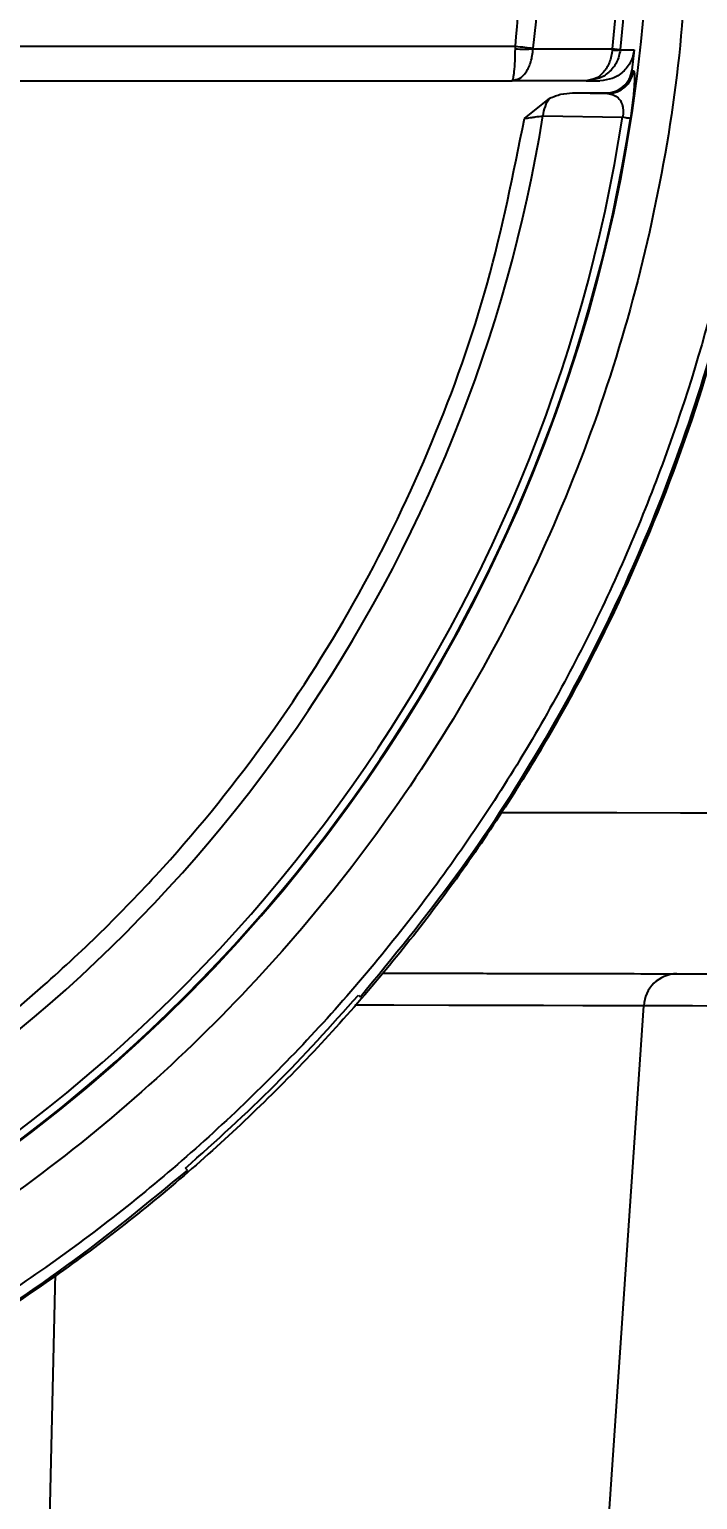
# Model space of a CAD drawing. Header units: millimetres. Extents: x 2016 to 4452, y 736 to 2459.
# Drawn here: x 2780.7 to 2819.4, y 2129.3 to 2214.3 of the extents above; entities that cross this region are included whole.
import ezdxf

# ---------------------------------------------------------------- set-up
doc = ezdxf.new("R2010")
doc.units = ezdxf.units.MM
doc.layers.add('AM_5', color=3, linetype='Continuous', lineweight=25)
doc.styles.add('SLDTEXTSTYLE1', font='txt.shx', dxfattribs={"width": 0.7, "bigfont": 'gbcbig.shx'})
doc.dimstyles.new('SLDDIMSTYLE12$0', dxfattribs={"dimtxt": 12, "dimasz": 10, "dimexe": 0, "dimexo": 0.0625, "dimgap": 0.875, "dimtad": 1, "dimdec": 1, "dimlfac": 1.8, "dimrnd": 1e-09, "dimzin": 12, "dimdsep": 46, "dimtxsty": 'SLDTEXTSTYLE1', "dimcen": 0.09, "dimdle": 8.16, "dimclrd": 3, "dimclre": 3, "dimadec": 0, "dimazin": 3, "dimtfac": 1, "dimtdec": 1, "dimtofl": 0, "dimtmove": 0, "dimatfit": 3, "dimfxl": 0, "dimfrac": 2, "dimtolj": 1, "dimlwd": 5, "dimlwe": 5, "dimarcsym": 0})

# ---------------------------------------------------------------- blocks, each defined once
blk = doc.blocks.new('*D70')
at = {"layer": 'AM_5', "color": 3, "lineweight": 5, "transparency": 16777216}
blk.add_line((2781.414, 2421.443), (2965.307, 2421.443), dxfattribs=at)
at = {"layer": 'AM_5', "color": 3, "linetype": 'Continuous', "lineweight": 5, "transparency": 16777216}
for p, q in [((2965.307, 2411.443), (2965.307, 2132.703)), ((2828.482, 2122.703), (2965.307, 2122.703))]:
    blk.add_line(p, q, dxfattribs=at)
at = {"layer": 'AM_5', "color": 3, "transparency": 16777216}
for points in [[(2963.64, 2411.443), (2966.974, 2411.443), (2965.307, 2421.443)], [(2963.64, 2132.703), (2966.974, 2132.703), (2965.307, 2122.703)]]:
    blk.add_solid(points, dxfattribs=at)
at = {"layer": 'Defpoints', "color": 0, "transparency": 16777216}
for p in [(2781.351, 2421.443), (2828.419, 2122.703), (2965.307, 2122.703)]:
    blk.add_point(p, dxfattribs=at)
at = {"layer": 'AM_5', "color": 0, "transparency": 16777216, "insert": (2958.432, 2272.073), "char_height": 12, "attachment_point": 5, "rotation": 90, "style": 'SLDTEXTSTYLE1'}
blk.add_mtext('\\A1;350', dxfattribs=at)

msp = doc.modelspace()

# ---------------------------------------------------------------- linework, layer by layer
at = {"color": 7, "linetype": 'Continuous', "lineweight": 25}
for p, q in [((2758.158, 2213.337), (2808.85, 2213.337)), ((2808.847, 2213.177), (2808.85, 2213.337)), ((2809.875, 2213.217), (2809.872, 2213.177)), ((2809.872, 2213.177), (2814.457, 2213.185)), ((2814.457, 2213.185), (2814.452, 2213.116)), ((2814.918, 2213.116), (2814.92, 2213.134)), ((2814.918, 2213.116), (2815.723, 2213.118)), ((2815.723, 2213.118), (2815.585, 2211.942)), ((2815.585, 2211.942), (2815.679, 2211.909)), ((2758.158, 2211.337), (2808.649, 2211.337)), ((2808.649, 2211.337), (2808.865, 2211.402)), ((2808.649, 2211.337), (2808.694, 2211.39)), ((2812.943, 2211.337), (2808.649, 2211.337)), ((2813.288, 2211.399), (2812.943, 2211.337)), ((2813.166, 2211.39), (2812.943, 2211.337)), ((2812.943, 2211.337), (2813.732, 2211.337)), ((2809.369, 2209.153), (2810.844, 2210.328)), ((2812.152, 2210.627), (2814.193, 2210.594)), ((2812.152, 2210.627), (2814.096, 2210.627)), ((2810.44, 2209.304), (2815.04, 2209.221)), ((2799.771, 2158.485), (2799.883, 2158.374)), ((2813.868, 2122.734), (2816.276, 2157.868)), ((2789.888, 2148.379), (2789.776, 2148.49)), ((2782.24, 2142.403), (2781.768, 2122.802))]:
    msp.add_line(p, q, dxfattribs=at)
at = {"color": 7, "linetype": 'Continuous', "lineweight": 25, "flags": 128}
for points in [[(2808.85, 2213.337), (2808.991, 2213.321), (2809.131, 2213.304), (2809.268, 2213.288), (2809.402, 2213.273), (2809.53, 2213.258), (2809.653, 2213.243), (2809.768, 2213.23), (2809.875, 2213.217)], [(2814.457, 2213.185), (2814.555, 2213.174), (2814.643, 2213.164), (2814.72, 2213.156), (2814.785, 2213.149), (2814.838, 2213.143), (2814.878, 2213.138), (2814.906, 2213.135), (2814.92, 2213.134)], [(2814.096, 2210.627), (2814.15, 2210.608), (2814.193, 2210.594)], [(2815.5, 2209.15), (2815.486, 2209.152), (2815.459, 2209.156), (2815.419, 2209.163), (2815.366, 2209.171), (2815.301, 2209.181), (2815.225, 2209.193), (2815.138, 2209.206), (2815.04, 2209.221)], [(2808.1, 2169.048), (2810.784, 2169.043), (2814.718, 2169.034), (2818.39, 2169.026), (2821.78, 2169.019), (2824.87, 2169.013), (2827.643, 2169.007), (2830.084, 2169.001), (2832.181, 2168.997), (2833.921, 2168.993), (2835.296, 2168.99), (2836.299, 2168.988)], [(2816.276, 2157.868), (2814.688, 2157.871), (2812.751, 2157.876), (2810.479, 2157.88), (2807.886, 2157.886), (2804.993, 2157.892), (2801.821, 2157.899), (2799.567, 2157.904)], [(2821.719, 2157.856), (2820.797, 2157.858), (2819.919, 2157.86), (2819.098, 2157.862), (2818.347, 2157.864), (2817.68, 2157.865), (2817.106, 2157.866), (2816.636, 2157.867), (2816.276, 2157.868)]]:
    msp.add_lwpolyline(points, dxfattribs=at)
at = {"color": 7, "linetype": 'Continuous', "lineweight": 25}
for centre, radius, start, end in [((2725.133, 2223.127), 91.48, 295.79271, 180), ((2725.133, 2223.127), 90.341, 353.64897, 186.35103), ((2725.133, 2223.127), 89.875, 353.64897, 186.35103), ((2725.133, 2223.127), 85.319, 353.33017, 186.66983), ((2809.359, 2227.499), 14.332, 267.94983, 272.05042), ((2814.685, 2214.942), 1.84, 262.7292, 277.27215), ((2814.19, 2212.094), 1.5, 270.08724, 352.92929), ((2812.201, 2209.201), 1.764, 140.3012, 176.66464), ((2725.133, 2223.127), 90.976, 296.50811, 351.20762), ((2725.133, 2223.127), 86.42, 299.88973, 350.7957), ((2725.133, 2223.127), 91.441, 295.84596, 351.20762), ((2818.217, 2157.782), 1.943, 91.26442, 177.45771)]:
    msp.add_arc(centre, radius, start, end, dxfattribs=at)
for points in [[(2808.85, 2213.337), (2809.104, 2216.29), (2809.613, 2222.197), (2809.189, 2231.095), (2807.897, 2239.898), (2805.668, 2248.516), (2802.55, 2256.852), (2798.57, 2264.813), (2793.774, 2272.311), (2788.216, 2279.263), (2781.957, 2285.59), (2775.067, 2291.224), (2767.622, 2296.102), (2759.705, 2300.168), (2751.404, 2303.383), (2742.811, 2305.688), (2734.022, 2307.143), (2728.096, 2307.323), (2725.133, 2307.414)], [(2818.874, 2223.128), (2818.787, 2220.06), (2818.613, 2213.925), (2817.21, 2204.811), (2814.985, 2195.873), (2811.877, 2187.197), (2807.938, 2178.868), (2803.201, 2170.965), (2797.712, 2163.564), (2791.525, 2156.737), (2784.697, 2150.549), (2777.297, 2145.06), (2769.393, 2140.323), (2761.064, 2136.385), (2752.389, 2133.277), (2743.451, 2131.052), (2734.336, 2129.648), (2728.201, 2129.474), (2725.133, 2129.387)], [(2822.807, 2212.338), (2822.283, 2208.687), (2821.235, 2201.383), (2818.115, 2190.74), (2813.907, 2180.497), (2808.552, 2170.797), (2802.147, 2161.757), (2794.766, 2153.495), (2786.504, 2146.114), (2777.465, 2139.709), (2767.764, 2134.354), (2757.521, 2130.146), (2746.878, 2127.026), (2739.575, 2125.978), (2735.923, 2125.454)], [(2822.553, 2206.1), (2821.965, 2203.186), (2820.79, 2197.359), (2818.037, 2188.864), (2814.59, 2180.635), (2810.389, 2172.764), (2805.544, 2165.264), (2801.77, 2160.67), (2799.883, 2158.374)], [(2822.605, 2205.796), (2821.918, 2202.502), (2820.545, 2195.913), (2817.225, 2186.361), (2813.021, 2177.178), (2807.885, 2168.475), (2801.896, 2160.338), (2795.108, 2152.853), (2787.595, 2146.098), (2779.433, 2140.143), (2770.708, 2135.045), (2761.506, 2130.88), (2751.94, 2127.601), (2745.346, 2126.256), (2742.049, 2125.584)], [(2789.776, 2148.49), (2791.532, 2150.066), (2795.042, 2153.219), (2798.195, 2156.73), (2799.771, 2158.485)], [(2789.888, 2148.379), (2787.591, 2146.492), (2782.998, 2142.717), (2775.497, 2137.872), (2767.626, 2133.672), (2759.397, 2130.224), (2750.903, 2127.472), (2745.075, 2126.296), (2742.162, 2125.708)]]:
    msp.add_open_spline(points, degree=3, dxfattribs=at)
for points, knots in [([(2808.694, 2211.39), (2808.706, 2211.429), (2808.738, 2211.527), (2808.789, 2211.87), (2808.833, 2212.446), (2808.842, 2212.938), (2808.847, 2213.177)], [0, 0, 0, 0, 0.16022, 0.408503, 0.713406, 1, 1, 1, 1]), ([(2808.865, 2211.402), (2808.939, 2211.417), (2809.161, 2211.464), (2809.484, 2211.822), (2809.782, 2212.418), (2809.842, 2212.922), (2809.872, 2213.177)], [0, 0, 0, 0, 0.138485, 0.418974, 0.706279, 1, 1, 1, 1]), ([(2814.452, 2213.116), (2814.41, 2212.868), (2814.327, 2212.378), (2813.959, 2211.803), (2813.553, 2211.452), (2813.269, 2211.406), (2813.166, 2211.39)], [0, 0, 0, 0, 0.287269, 0.568771, 0.843667, 1, 1, 1, 1]), ([(2814.918, 2213.116), (2814.863, 2212.868), (2814.754, 2212.378), (2814.272, 2211.804), (2813.757, 2211.459), (2813.404, 2211.414), (2813.288, 2211.399)], [0, 0, 0, 0, 0.29336, 0.580831, 0.861555, 1, 1, 1, 1]), ([(2815.723, 2213.118), (2815.67, 2212.879), (2815.565, 2212.4), (2815.095, 2211.818), (2814.464, 2211.415), (2813.976, 2211.363), (2813.732, 2211.337)], [0, 0, 0, 0, 0.249916, 0.499877, 0.7499, 1, 1, 1, 1]), ([(2814.096, 2210.627), (2814.277, 2210.646), (2814.639, 2210.684), (2815.109, 2210.98), (2815.461, 2211.41), (2815.544, 2211.765), (2815.585, 2211.942)], [0, 0, 0, 0, 0.249919, 0.499876, 0.749973, 1, 1, 1, 1]), ([(2815.679, 2211.909), (2815.699, 2211.875), (2815.737, 2211.809), (2815.738, 2211.383), (2815.708, 2210.878), (2815.661, 2210.373), (2815.595, 2209.792), (2815.531, 2209.36), (2815.5, 2209.15)], [0, 0, 0, 0, 0.259733, 0.49902, 0.627221, 0.751249, 0.879327, 1, 1, 1, 1]), ([(2810.844, 2210.328), (2811.054, 2210.417), (2811.472, 2210.593), (2811.926, 2210.616), (2812.152, 2210.627)], [0, 0, 0, 0, 0.501536, 1, 1, 1, 1]), ([(2814.193, 2210.594), (2814.4, 2210.553), (2814.712, 2210.492), (2814.965, 2210.134), (2815.032, 2209.928), (2815.06, 2209.825), (2815.077, 2209.703), (2815.08, 2209.603), (2815.08, 2209.601), (2815.08, 2209.593), (2815.081, 2209.563), (2815.08, 2209.497), (2815.071, 2209.377), (2815.052, 2209.279), (2815.04, 2209.221)], [0, 0, 0, 0, 0.499072, 0.748501, 0.753083, 0.790355, 0.886478, 0.88655, 0.887097, 0.888597, 0.894219, 0.915728, 0.950596, 1, 1, 1, 1]), ([(2809.369, 2209.153), (2809.485, 2209.171), (2809.701, 2209.204), (2810.078, 2209.257), (2810.299, 2209.286), (2810.44, 2209.304)], [0, 0, 0, 0, 0.298088, 0.553601, 1, 1, 1, 1]), ([(2767.417, 2149.056), (2769.596, 2150.33), (2774.581, 2153.244), (2781.645, 2158.898), (2788.61, 2165.73), (2794.729, 2173.339), (2799.952, 2181.588), (2804.179, 2190.383), (2807.457, 2199.59), (2808.732, 2205.966), (2809.369, 2209.153)], [0, 0, 0, 0, 0.099849, 0.228442, 0.357035, 0.485628, 0.614221, 0.742814, 0.871407, 1, 1, 1, 1]), ([(2801.141, 2159.761), (2801.409, 2159.76), (2802.272, 2159.758), (2803.681, 2159.755), (2805.366, 2159.752), (2807, 2159.748), (2808.583, 2159.745), (2811.015, 2159.74), (2814.02, 2159.733), (2817.246, 2159.726), (2819.827, 2159.721), (2822.033, 2159.716), (2823.795, 2159.712), (2825.122, 2159.71), (2825.706, 2159.708), (2825.967, 2159.708)], [0, 0, 0, 0, 0.021091, 0.067714, 0.114337, 0.16096, 0.207583, 0.254207, 0.383458, 0.50242, 0.611091, 0.709469, 0.824612, 0.921457, 1, 1, 1, 1])]:
    msp.add_open_spline(points, degree=3, knots=knots, dxfattribs=at)

# ---------------------------------------------------------------- dimensions: what is measured, and where the dimension line sits
at = {"layer": 'AM_5'}
dim = msp.add_linear_dim(base=(2965.307, 2122.703), p1=(2781.351, 2421.443), p2=(2828.419, 2122.703), angle=90, text='350', dimstyle='SLDDIMSTYLE12$0', override={"dimlfac": 1, "dimpost": ''}, dxfattribs=at)
dim.commit()
dim.dimension.update_dxf_attribs({"geometry": '*D70', "text_midpoint": (2958.432, 2272.073)})

doc.saveas('drawing.dxf')
